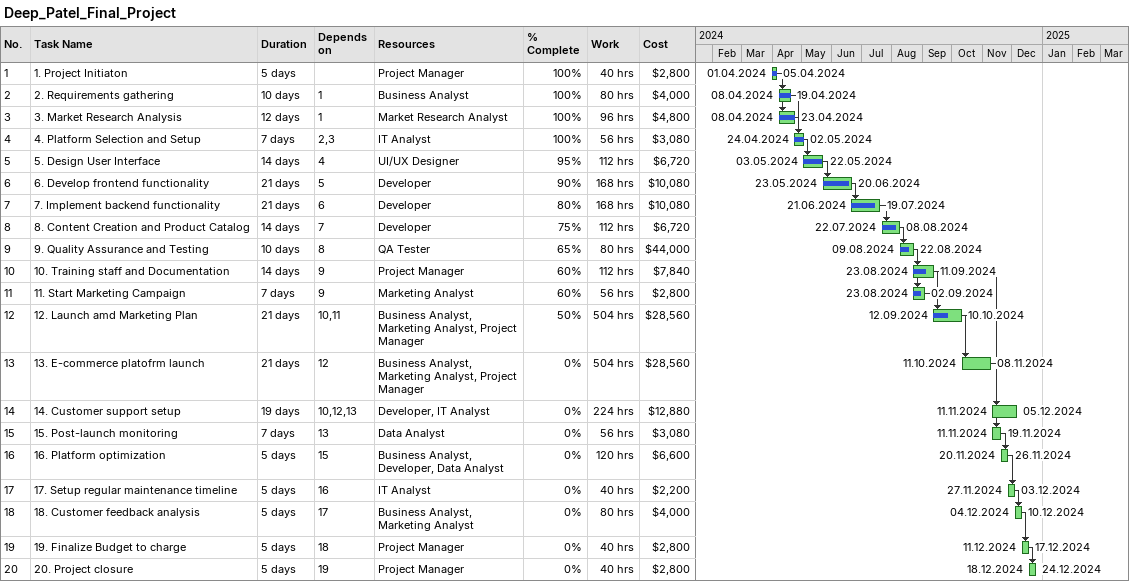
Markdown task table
Deep_Patel_Final_Project

| ID | Task | Duration | Start | Finish | Predecessors | Resources | % complete | Work (h) | Cost ($) |
|---|---|---|---|---|---|---|---|---|---|
| 1 | 1. Project Initiaton | 5d | 2024-04-01 | 2024-04-05 |  | Project Manager | 100 | 40 | 2800 |
| 2 | 2. Requirements gathering | 10d | 2024-04-08 | 2024-04-19 | 1 | Business Analyst | 100 | 80 | 4000 |
| 3 | 3. Market Research Analysis | 12d | 2024-04-08 | 2024-04-23 | 1 | Market Research Analyst | 100 | 96 | 4800 |
| 4 | 4. Platform Selection and Setup | 7d | 2024-04-24 | 2024-05-02 | 2, 3 | IT Analyst | 100 | 56 | 3080 |
| 5 | 5. Design User Interface | 14d | 2024-05-03 | 2024-05-22 | 4 | UI/UX Designer | 95 | 112 | 6720 |
| 6 | 6. Develop frontend functionality | 21d | 2024-05-23 | 2024-06-20 | 5 | Developer | 90 | 168 | 10080 |
| 7 | 7. Implement backend functionality | 21d | 2024-06-21 | 2024-07-19 | 6 | Developer | 80 | 168 | 10080 |
| 8 | 8. Content Creation and Product Catalog | 14d | 2024-07-22 | 2024-08-08 | 7 | Developer | 75 | 112 | 6720 |
| 9 | 9. Quality Assurance and Testing | 10d | 2024-08-09 | 2024-08-22 | 8 | QA Tester | 65 | 80 | 44000 |
| 10 | 10. Training staff and Documentation | 14d | 2024-08-23 | 2024-09-11 | 9 | Project Manager | 60 | 112 | 7840 |
| 11 | 11. Start Marketing Campaign | 7d | 2024-08-23 | 2024-09-02 | 9 | Marketing Analyst | 60 | 56 | 2800 |
| 12 | 12. Launch amd Marketing Plan | 21d | 2024-09-12 | 2024-10-10 | 10, 11 | Business Analyst, Marketing Analyst, Project Manager | 50 | 504 | 28560 |
| 13 | 13. E-commerce platofrm launch | 21d | 2024-10-11 | 2024-11-08 | 12 | Business Analyst, Marketing Analyst, Project Manager | 0 | 504 | 28560 |
| 14 | 14. Customer support setup | 19d | 2024-11-11 | 2024-12-05 | 10, 12, 13 | Developer, IT Analyst | 0 | 224 | 12880 |
| 15 | 15. Post-launch monitoring | 7d | 2024-11-11 | 2024-11-19 | 13 | Data Analyst | 0 | 56 | 3080 |
| 16 | 16. Platform optimization | 5d | 2024-11-20 | 2024-11-26 | 15 | Business Analyst, Developer, Data Analyst | 0 | 120 | 6600 |
| 17 | 17. Setup regular maintenance timeline | 5d | 2024-11-27 | 2024-12-03 | 16 | IT Analyst | 0 | 40 | 2200 |
| 18 | 18. Customer feedback analysis | 5d | 2024-12-04 | 2024-12-10 | 17 | Business Analyst, Marketing Analyst | 0 | 80 | 4000 |
| 19 | 19. Finalize Budget to charge | 5d | 2024-12-11 | 2024-12-17 | 18 | Project Manager | 0 | 40 | 2800 |
| 20 | 20. Project closure | 5d | 2024-12-18 | 2024-12-24 | 19 | Project Manager | 0 | 40 | 2800 |
